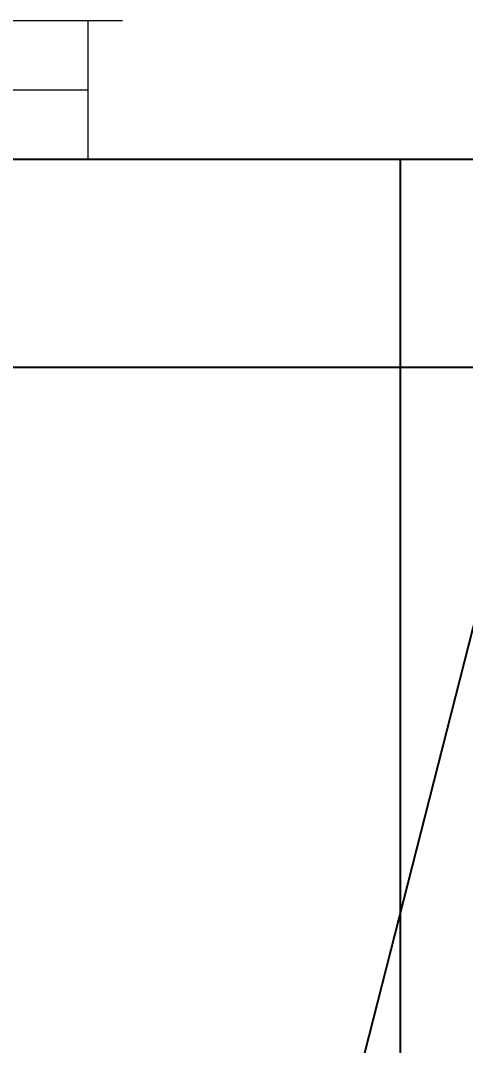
# Model space of a CAD drawing. Extents: x -12260 to 57327, y -29287 to 19916.
# Drawn here: x 11802 to 12123, y -3449 to -2710 of the extents above; entities that cross this region are included whole.
import ezdxf
from ezdxf import colors
from ezdxf.entities.mleader import LeaderData, LeaderLine
from ezdxf.math import Vec2, Vec3

# ---------------------------------------------------------------- set-up
doc = ezdxf.new("R2010")
doc.units = 0
doc.header["$LTSCALE"] = 0.25
doc.linetypes.add('DASHDOT', pattern=[25.4, 12.7, -6.35, 0, -6.35])
for name, color, linetype, lineweight in [('01-First Floor$0$Aluminum', 251, 'Continuous', 5), ('01-First Floor$0$Walls', 251, 'Continuous', 5), ('E-LITE-CLNG-CNDT', 6, 'DASHDOT', 35), ('T-DATA-TEXT', 2, 'Continuous', 25)]:
    doc.layers.add(name, color=color, linetype=linetype, lineweight=lineweight)
doc.layers.add('01-First Floor$0$FALSE CEILING', color=251, linetype='Continuous')
doc.styles.add('DC_Elc_Romans', font='elc_romans.shx', dxfattribs={"width": 0.7})

# ---------------------------------------------------------------- blocks, each defined once
blk = doc.blocks.new('01-First Floor')
at = {"layer": '01-First Floor$0$Aluminum'}
for p, q in [((10675.88, -2710), (11875.88, -2710)), ((11850.88, -2710), (11850.88, -2810)), ((10700.88, -2760), (11850.88, -2760)), ((10675.88, -2810), (11875.88, -2810))]:
    blk.add_line(p, q, dxfattribs=at)
at = {"layer": '01-First Floor$0$FALSE CEILING', "linetype": 'Continuous'}
for p, q in [((12076, -7160), (12076, -2810)), ((10276, -2960), (14276, -2960))]:
    blk.add_line(p, q, dxfattribs=at)
at = {"layer": '01-First Floor$0$FALSE CEILING'}
blk.add_lwpolyline([(14276, -7160), (10276, -7160), (10276, -2810), (14276, -2810)], close=True, dxfattribs=at)
at = {"layer": '01-First Floor$0$Walls'}
blk.add_line((10276, -2810), (14276, -2810), dxfattribs=at)

msp = doc.modelspace()

# ---------------------------------------------------------------- block references
at = {"layer": 'E-LITE-CLNG-CNDT'}
msp.add_blockref('01-First Floor', (0, 0), dxfattribs=at)

# ---------------------------------------------------------------- leaders
at = {"layer": 'T-DATA-TEXT'}
ml = msp.add_multileader_mtext('Standard', dxfattribs=at)
ml.set_content('DOWN TO FIRE ALARM\\PCONTROL PANEL', color=256, style='DC_Elc_Romans')
ml.set_leader_properties(color=45)
ml.build(insert=Vec2(0, 0))
ml.multileader.update_dxf_attribs({"dogleg_length": 2, "arrow_head_size": 200, "scale": 100})
ctx = ml.context
ctx.base_point, ctx.scale, ctx.char_height, ctx.arrow_head_size, ctx.landing_gap_size, ctx.plane_origin = Vec3(8373.48, -6377.91), 100, 200, 200, 200, Vec3(6790.56, 3535.74)
ctx.text_align_type = 2
notes = []
notes.append((ctx, [(1, (1, 1, 0), (11306.82, -6377.91), (-1, 0), 200, [(0, [(12364.27, -2771.03), (12223.96, -2771.03)], 0, [])])]))
ctx.mtext.insert, ctx.mtext.alignment, ctx.mtext.flow_direction = Vec3(10906.82, -6277.91), 3, 5
for ctx, leaders in notes:
    for number, flags, end, landing, length, lines in leaders:
        leader = LeaderData()
        leader.index, (leader.has_last_leader_line, leader.has_dogleg_vector, leader.attachment_direction) = number, flags
        leader.last_leader_point, leader.dogleg_vector, leader.dogleg_length = Vec3(end), Vec3(landing), length
        for number, points, colour, breaks in lines:
            line = LeaderLine()
            line.index, line.vertices, line.color, line.breaks = number, Vec3.list(points), colors.encode_raw_color(colour), breaks
            leader.lines.append(line)
        ctx.leaders.append(leader)

doc.saveas('drawing.dxf')
